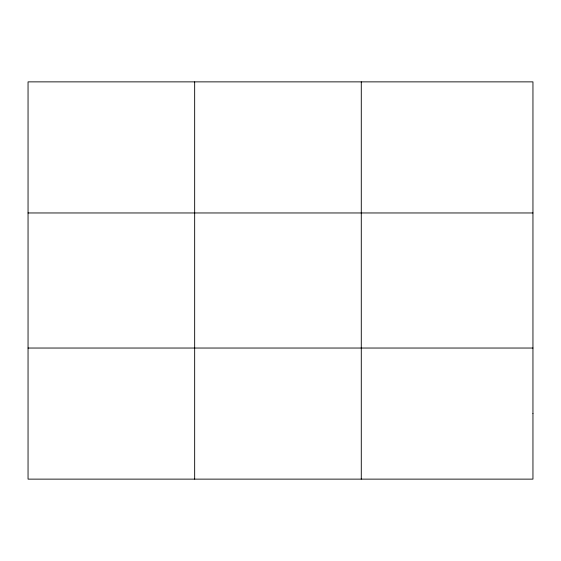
<?xml version="1.0" encoding="UTF-8"?>
<svg xmlns="http://www.w3.org/2000/svg" width="561" height="561" viewBox="0 0 561 561"><rect width="100%" height="100%" fill="white"/><g stroke="black" fill="none" stroke-linecap="round" stroke-linejoin="round"><path stroke-width="0.84" d="M194.667 81.871L194.667 479.129M361.284 81.871L361.284 479.129M28.05 212.963L532.95 212.963M28.05 348.037L532.95 348.037M532.95 413.583L532.95 479.129L28.05 479.129L28.05 81.871L532.95 81.871L532.95 413.583"/></g></svg>
